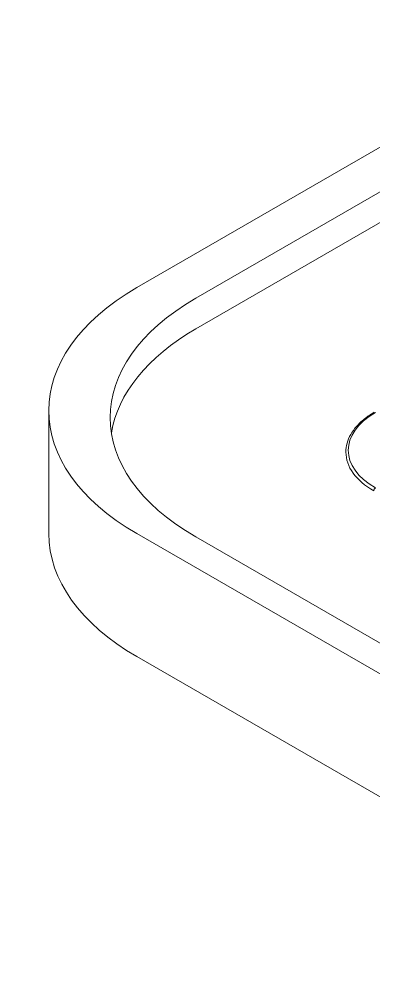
# Model space of a CAD drawing. Header units: inches. Extents: x 0.19 to 7.09, y 0.45 to 4.64.
# Drawn here: x 0.194 to 0.783, y 2.078 to 3.683 of the extents above; entities that cross this region are included whole.
import ezdxf

# ---------------------------------------------------------------- set-up
doc = ezdxf.new("R2010")
doc.units = ezdxf.units.IN
doc.header["$MEASUREMENT"] = 0

msp = doc.modelspace()

# ---------------------------------------------------------------- linework, layer by layer
at = {"color": 0, "linetype": 'Continuous', "lineweight": 0, "extrusion": (-1.66533e-16, 0.816497, 0.57735)}
for p, q in [((2.6247, 4.5282, -0.6919), (0.3898, 3.2379, -0.6919)), ((0.4874, 3.2202, -0.6919), (2.6553, 4.4719, -0.6919)), ((0.9331, 3.4266, -0.6919), (0.4874, 3.1692, -0.6919)), ((0.2433, 2.8296, -0.6919), (0.2433, 3.0337, -0.6919)), ((0.3898, 2.8296, -0.6919), (3.9544, 0.7716, -0.6919)), ((3.9451, 0.8279, -0.6919), (0.4874, 2.8242, -0.6919)), ((3.9544, 0.5674, -0.6919), (0.3898, 2.6255, -0.6919))]:
    msp.add_line(p, q, dxfattribs=at)
at = {"color": 0, "linetype": 'Continuous', "lineweight": 0}
for centre, major_axis, start_param, end_param in [((0.7433, 3.0337, -0.6919), (-0.5, 0), -0.785398, 0.785398), ((0.8303, 2.9712, -0.6919), (-0.485, 0), -0.785398, -0.091249), ((0.8942, 2.9648, -0.6919), (-0.1575, 0), 0, 0.785398), ((0.7856, 2.9021, -0.6919), (-0.00197, -0.00341), -2.356194, -0.785398)]:
    msp.add_ellipse(centre, major_axis=major_axis, ratio=0.57735, start_param=start_param, end_param=end_param, dxfattribs=at)
at = {"color": 0, "linetype": 'Continuous', "lineweight": 0, "extrusion": (-2.24706e-17, -2.77556e-16, -1)}
msp.add_ellipse((0.8303, 3.0222, -0.6919), major_axis=(-0.485, 0), ratio=0.57735, start_param=-0.785398, end_param=0.785398, dxfattribs=at)
at = {"color": 0, "linetype": 'Continuous', "lineweight": 0, "extrusion": (5.2183e-17, -5.55112e-17, -1)}
msp.add_ellipse((0.8942, 2.968, -0.6919), major_axis=(-0.1535, 0), ratio=0.57735, start_param=-0.785398, end_param=0.785398, dxfattribs=at)
at = {"color": 0, "linetype": 'Continuous', "lineweight": 0, "extrusion": (4.80741e-17, -5.55112e-17, -1)}
msp.add_ellipse((0.7433, 2.8296, -0.6919), major_axis=(-0.5, 0), ratio=0.57735, start_param=-0.785398, end_param=0, dxfattribs=at)
at = {"color": 0, "linetype": 'Continuous', "lineweight": 0}
msp.add_open_spline([(0.7367, 2.9648, -0.6919), (0.7367, 2.9698, -0.6919), (0.7374, 2.9748, -0.6919), (0.7401, 2.9846, -0.6919), (0.7421, 2.9895, -0.6919), (0.7473, 2.9988, -0.6919), (0.7506, 3.0033, -0.6919), (0.7582, 3.012, -0.6919), (0.7626, 3.0161, -0.6919), (0.7724, 3.0239, -0.6919), (0.7778, 3.0275, -0.6919), (0.7836, 3.0309, -0.6919)], degree=3, knots=[2.3561945, 2.3561945, 2.3561945, 2.3561945, 2.5132741, 2.5132741, 2.6703538, 2.6703538, 2.8274334, 2.8274334, 2.984513, 2.984513, 3.1415927, 3.1415927, 3.1415927, 3.1415927], dxfattribs=at)

doc.saveas('drawing.dxf')
